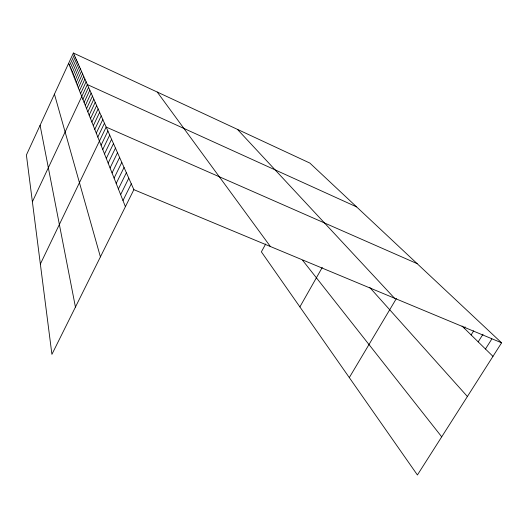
<?xml version="1.0" encoding="UTF-8"?>
<svg xmlns="http://www.w3.org/2000/svg" width="528" height="528" viewBox="0 0 528 528"><rect width="100%" height="100%" fill="white"/><g stroke="black" fill="none" stroke-linecap="round" stroke-linejoin="round"><path stroke-width="0.79" d="M73.385 53.018L26.4 155.008L51.916 354.347L133.868 189.658L73.385 53.018L309.85 163.066L501.6 342.811L417.41 474.982L261.38 251.849L265.683 243.969M69.498 65.564L74.316 55.123M70.396 67.828L75.266 57.275M71.313 70.138L76.243 59.473M72.25 72.508L77.24 61.73M73.207 74.923L78.256 64.027M74.191 77.405L79.299 66.389M75.194 79.939L80.368 68.798M76.223 82.533L81.464 71.267M77.273 85.193L82.579 73.801M78.355 87.912L83.728 76.388M79.457 90.704L84.909 79.048M80.593 93.562L86.11 81.774M32.386 201.769L87.344 84.566L356.611 206.897M82.909 99.409L88.579 87.344M84.097 102.406L89.839 90.189M85.312 105.475L91.133 93.113M86.559 108.616L92.459 96.116M87.839 111.85L93.826 99.191M89.153 115.163L95.218 102.346M90.499 118.569L96.657 105.593M91.885 122.067L98.135 108.926M93.311 125.664L99.647 112.352M94.776 129.36L101.211 115.876M96.281 133.155L102.815 119.5M97.832 137.069L104.465 123.229M40.359 264.059L106.161 127.063L417.166 263.663M101.066 145.24L107.91 131.017M102.762 149.503L109.712 135.089M104.504 153.905L111.573 139.286M106.3 158.446L113.487 143.616M108.154 163.126L115.467 148.084M110.068 167.957L117.506 152.691M112.048 172.946L119.618 157.456M114.088 178.094L121.796 162.373M116.2 183.427L124.047 167.462M118.384 188.938L126.377 172.722M120.641 194.641L128.786 178.167M122.984 200.548L131.281 183.81M299.878 306.907L322.265 267.439M349.305 377.586L396.376 298.558M464.257 328.211L465.102 326.852M471.121 334.943L473.702 330.825M478.19 341.873L483.008 334.224M485.47 349.008L491.825 338.976M133.868 189.658L501.6 342.811M462.033 326.027L492.967 356.36M237.435 129.367L394.502 298.208M369.64 287.351L467.399 396.508M302.63 260.33L441.712 436.828M157.245 92.044L270.382 246.51M68.62 63.353L125.407 206.666M54.437 94.142L100.412 256.892M40.082 125.301L75.438 307.085"/></g></svg>
